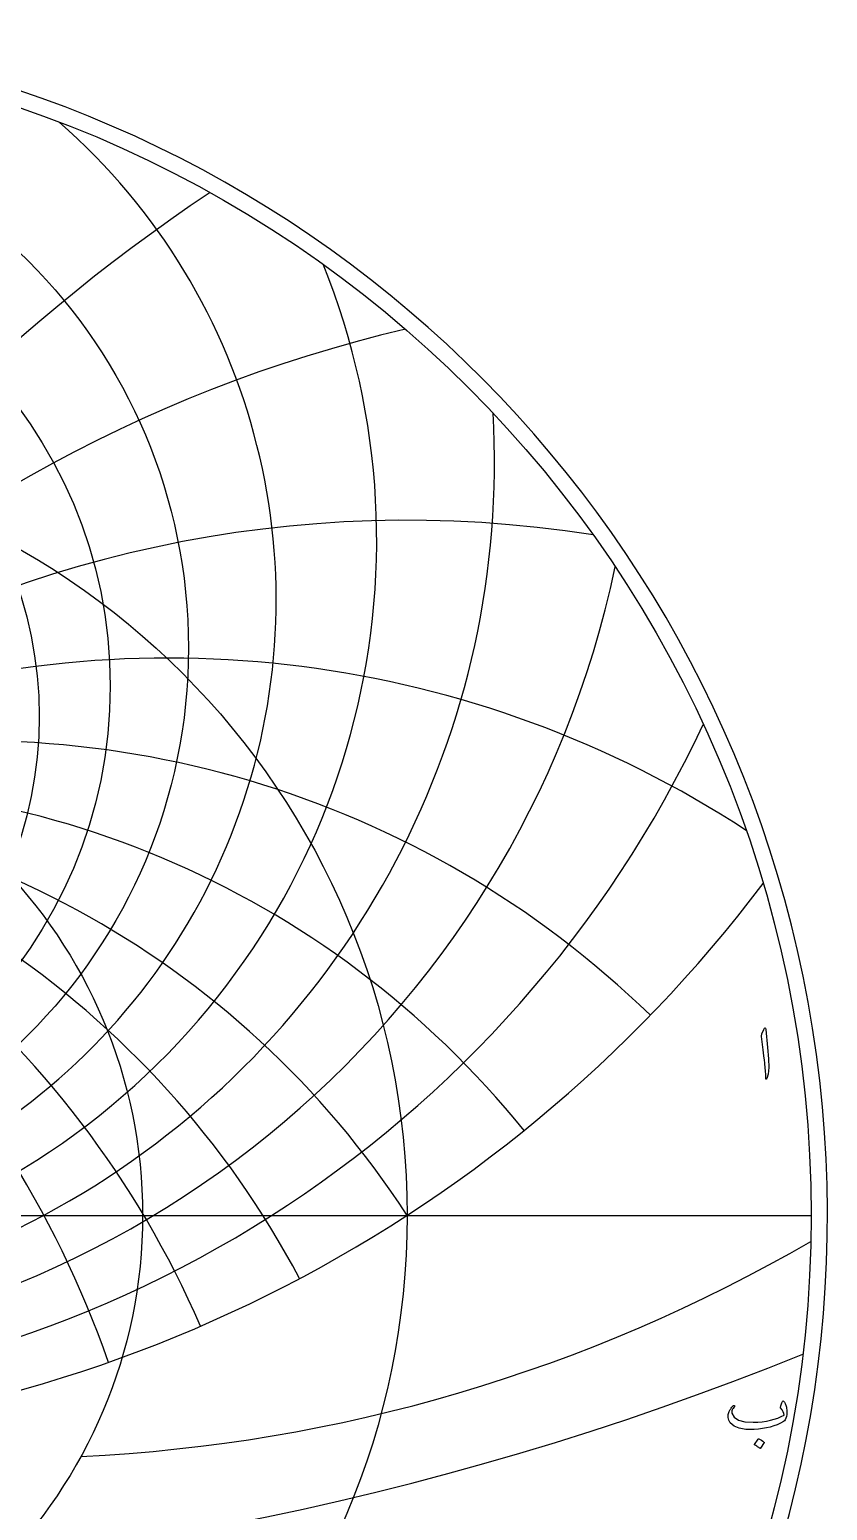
# Model space of a CAD drawing. Header units: millimetres. Extents: x -55 to 55, y -55 to 56.
# Drawn here: x 17.9 to 54.7, y -13.6 to 54.7 of the extents above; entities that cross this region are included whole.
import ezdxf

# ---------------------------------------------------------------- set-up
doc = ezdxf.new("R2010")
doc.units = ezdxf.units.MM
for name, color, linetype in [('CUT_OUTER', 1, 'Continuous'), ('ENGRAVE', 7, 'Continuous'), ('ENGRAVE_FINE', 8, 'Continuous'), ('TEXT', 5, 'Continuous')]:
    doc.layers.add(name, color=color, linetype=linetype)

msp = doc.modelspace()

# ---------------------------------------------------------------- linework, layer by layer
at = {"layer": 'CUT_OUTER'}
msp.add_arc((-0.0002, -0.0001), 54.7499, 132.890359, 87.801582, dxfattribs=at)
at = {"layer": 'ENGRAVE'}
msp.add_lwpolyline([(-54, 0), (54, 0)], dxfattribs=at)
for centre, radius in [((0, 0), 54), ((0, 26.1785), 25.2529), ((0, 24.4241), 21.6421), ((0, 23.0203), 18.3667), ((0, 0), 35.3478), ((0, 0), 23.1383)]:
    msp.add_circle(centre, radius, dxfattribs=at)
for centre, radius, start, end in [((0, 28.3784), 29.304, 131.172626, 48.827374), ((0, 31.1603), 33.9423, 157.98396, 22.01604), ((0, 34.7273), 39.3809, 176.664202, 3.335798), ((0, 39.3929), 45.9443, 191.904364, 348.095636), ((0, 45.6665), 54.1527, 205.149698, 334.850302), ((0, -22.9551), 42.1475, 33, 147), ((0, -22.9551), 42.1475, 33, 147), ((0, 54.4309), 64.9014, 217.070295, 322.929705), ((16.834, 62.8253), 74.0261, 272.676693, 300.124801)]:
    msp.add_arc(centre, radius, start, end, dxfattribs=at)
at = {"layer": 'ENGRAVE_FINE'}
for centre, radius, start, end in [((73.0015, -22.9551), 84.2949, 123.68218, 170.923876), ((73.0015, -22.9551), 84.2949, 123.68218, 170.923876), ((50.2294, -22.9551), 65.5698, 103.18373, 167.693089), ((50.2294, -22.9551), 65.5698, 103.18373, 167.693089), ((35.3659, -22.9551), 55.0196, 81.037327, 164.27138), ((35.3659, -22.9551), 55.0196, 81.037327, 164.27138), ((-24.3338, -22.9551), 48.6677, 19.409554, 123.219246), ((-24.3338, -22.9551), 48.6677, 19.409554, 123.219246), ((24.3338, -22.9551), 48.6677, 56.780754, 160.590446), ((24.3338, -22.9551), 48.6677, 56.780754, 160.590446), ((-15.3404, -22.9551), 44.8524, 23.435256, 134.139707), ((-15.3404, -22.9551), 44.8524, 23.435256, 134.139707), ((15.3404, -22.9551), 44.8524, 45.860293, 156.564744), ((15.3404, -22.9551), 44.8524, 45.860293, 156.564744), ((-7.4317, -22.9551), 42.7976, 27.916334, 141.112561), ((-7.4317, -22.9551), 42.7976, 27.916334, 141.112561), ((7.4317, -22.9551), 42.7976, 38.887439, 152.083666), ((7.4317, -22.9551), 42.7976, 38.887439, 152.083666), ((0, 125.8167), 142.6767, 247.925664, 292.074336)]:
    msp.add_arc(centre, radius, start, end, dxfattribs=at)
at = {"layer": 'TEXT'}
for points in [[(51.813, 8.5677), (51.8456, 8.6307), (51.8718, 8.6528), (51.8916, 8.6341), (51.905, 8.5745), (51.9833, 7.7399), (52.03, 7.2276), (52.0404, 6.8184), (52.0146, 6.5123), (51.9527, 6.3092), (51.9414, 6.2926), (51.9314, 6.2836), (51.9227, 6.2824), (51.9152, 6.2887), (51.9092, 6.2987), (51.905, 6.3117), (51.9024, 6.3277), (51.9016, 6.3466), (51.9016, 6.4942), (51.8948, 6.6507), (51.8811, 6.8161), (51.8607, 6.9905), (51.8562, 7.036), (51.8428, 7.1591), (51.8205, 7.3596), (51.7892, 7.6377), (51.7142, 8.2543), (51.7125, 8.287), (51.7142, 8.3173), (51.7193, 8.345), (51.7279, 8.3701)], [(52.7394, -8.5884), (52.7623, -8.6171), (52.7833, -8.6488), (52.8024, -8.6835), (52.8195, -8.7212), (52.8347, -8.7617), (52.848, -8.8047), (52.8594, -8.8502), (52.8689, -8.8983), (52.8812, -8.995), (52.8842, -9.0908), (52.8778, -9.1858), (52.8621, -9.2799), (52.8382, -9.3638), (52.8076, -9.4315), (52.7701, -9.483), (52.7258, -9.5183), (52.5853, -9.5926), (52.4363, -9.6588), (52.2787, -9.717), (52.1127, -9.767), (51.9381, -9.8085), (51.755, -9.8411), (51.5634, -9.8647), (51.3632, -9.8794), (50.9881, -9.8756), (50.6802, -9.8232), (50.4397, -9.7223), (50.2664, -9.5728), (50.1952, -9.4559), (50.1625, -9.3301), (50.168, -9.1953), (50.2119, -9.0516), (50.2267, -9.0207), (50.2438, -8.989), (50.2633, -8.9568), (50.2851, -8.9239), (50.3093, -8.8904), (50.3358, -8.8562), (50.3646, -8.8214), (50.3958, -8.7859), (50.4062, -8.7759), (50.4171, -8.7698), (50.4284, -8.7674), (50.4401, -8.7689), (50.448, -8.7719), (50.4546, -8.7774), (50.4599, -8.7855), (50.4639, -8.7962), (50.4658, -8.8062), (50.4648, -8.8157), (50.4607, -8.8249), (50.4537, -8.8336), (50.4245, -8.8683), (50.3984, -8.9043), (50.3752, -8.9416), (50.3549, -8.9801), (50.3411, -9.0169), (50.3336, -9.0525), (50.3326, -9.0868), (50.3379, -9.1198), (50.4443, -9.3124), (50.6445, -9.4476), (50.9383, -9.5253), (51.3258, -9.5456), (51.5388, -9.5374), (51.7418, -9.5196), (51.9348, -9.4922), (52.1178, -9.4553), (52.291, -9.4088), (52.4546, -9.3527), (52.6086, -9.287), (52.7531, -9.2117), (52.739, -9.1415), (52.7071, -9.0636), (52.6573, -8.978), (52.5896, -8.8847), (52.5874, -8.8758), (52.5879, -8.8592), (52.5908, -8.8349), (52.5964, -8.803), (52.5979, -8.7998), (52.5989, -8.797), (52.5996, -8.7947), (52.5998, -8.7927), (52.6108, -8.7493), (52.627, -8.7008), (52.6483, -8.6471), (52.6747, -8.5884), (52.6864, -8.5705), (52.7011, -8.5645), (52.7188, -8.5705), (52.7394, -8.5884)], [(51.5506, -10.3222), (51.5548, -10.318), (51.5608, -10.3154), (51.5685, -10.3146), (51.5778, -10.3154), (51.6441, -10.3423), (51.7064, -10.375), (51.765, -10.4138), (51.8197, -10.4585), (51.825, -10.4653), (51.8274, -10.4721), (51.8267, -10.4789), (51.8231, -10.4858), (51.663, -10.7446), (51.657, -10.7508), (51.6494, -10.7523), (51.64, -10.7491), (51.6289, -10.7412), (51.6194, -10.7344), (51.6042, -10.7242), (51.5836, -10.7106), (51.5574, -10.6935), (51.5253, -10.6731), (51.4867, -10.6493), (51.4418, -10.622), (51.3905, -10.5914), (51.3837, -10.5862), (51.3803, -10.5811), (51.3803, -10.576), (51.3837, -10.5709)]]:
    msp.add_lwpolyline(points, close=True, dxfattribs=at)

doc.saveas('drawing.dxf')
